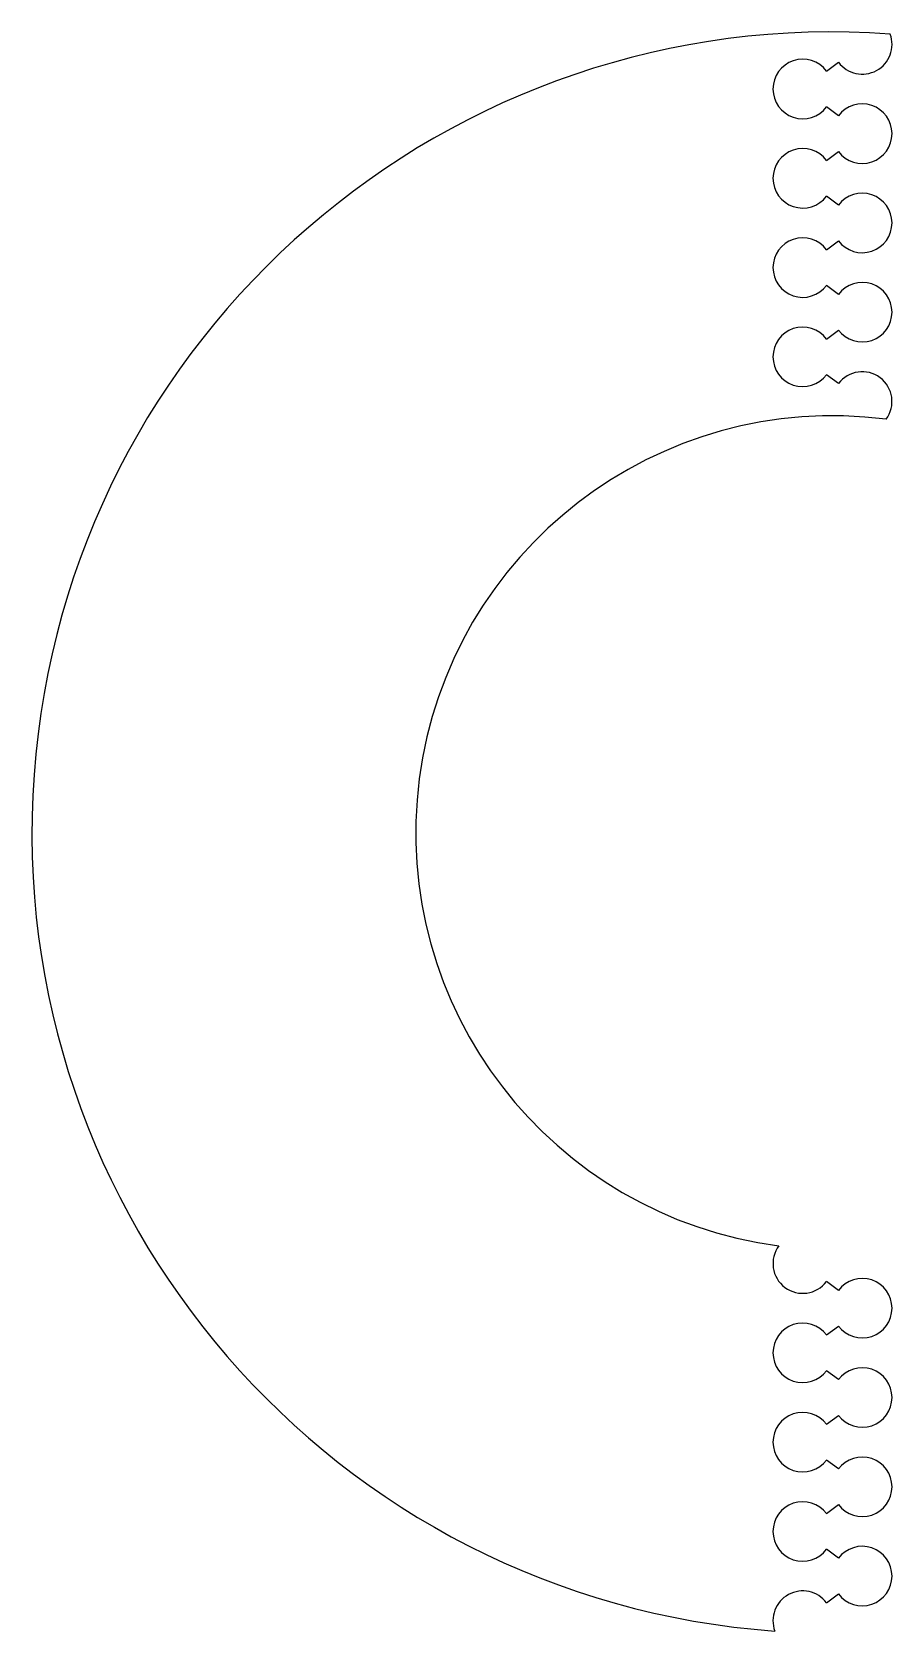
# Model space of a CAD drawing. Header units: millimetres. Extents: x -134 to 10, y -134 to 134.
import ezdxf

# ---------------------------------------------------------------- set-up
doc = ezdxf.new("R2010")
doc.units = ezdxf.units.MM
doc.layers.get('0').update_dxf_attribs({"linetype": 'CONTINUOUS'})

msp = doc.modelspace()

# ---------------------------------------------------------------- linework, layer by layer
for p, q in [((-1, 127.91), (1, 129.41)), ((1, 120.41), (-1, 121.91)), ((-1, 112.91), (1, 114.41)), ((1, 105.41), (-1, 106.91)), ((-1, 97.91), (1, 99.41)), ((1, 90.41), (-1, 91.91)), ((-1, 82.91), (1, 84.41)), ((1, 75.41), (-1, 76.91)), ((1, -76.91), (-1, -75.41)), ((-1, -84.41), (1, -82.91)), ((1, -91.91), (-1, -90.41)), ((-1, -99.41), (1, -97.91)), ((1, -106.91), (-1, -105.41)), ((-1, -114.41), (1, -112.91)), ((1, -121.91), (-1, -120.41)), ((-1, -129.41), (1, -127.91))]:
    msp.add_line(p, q)
for centre, radius, start, end in [((0, 0), 134.49, 85.8678, 265.8678), ((5, 132.41), 5, -143.1158, 20.2267), ((-5, 124.91), 5, 36.8834, 323.1166), ((5, 117.41), 5, -143.1158, 143.1158), ((-5, 109.91), 5, 36.8834, 323.1161), ((5, 102.41), 5, -143.1158, 143.1158), ((-5, 94.91), 5, 36.8834, 323.1166), ((5, 87.41), 5, -143.1158, 143.1154), ((-5, 79.91), 5, 36.8834, 323.1166), ((5, 72.41), 5, -36.7603, 143.1155), ((0, 0), 70, 82.6088, 262.6088), ((-5, -72.41), 5, 143.2397, 323.1155), ((5, -79.91), 5, -143.1166, 143.1166), ((-5, -87.41), 5, 36.8842, 323.1154), ((5, -94.91), 5, -143.1166, 143.1166), ((-5, -102.41), 5, 36.8842, 323.1158), ((5, -109.91), 5, -143.1166, 143.1161), ((-5, -117.41), 5, 36.8842, 323.1158), ((5, -124.91), 5, -143.1166, 143.1166), ((-5, -132.41), 5, 36.8842, 200.2267)]:
    msp.add_arc(centre, radius, start, end)

doc.saveas('drawing.dxf')
